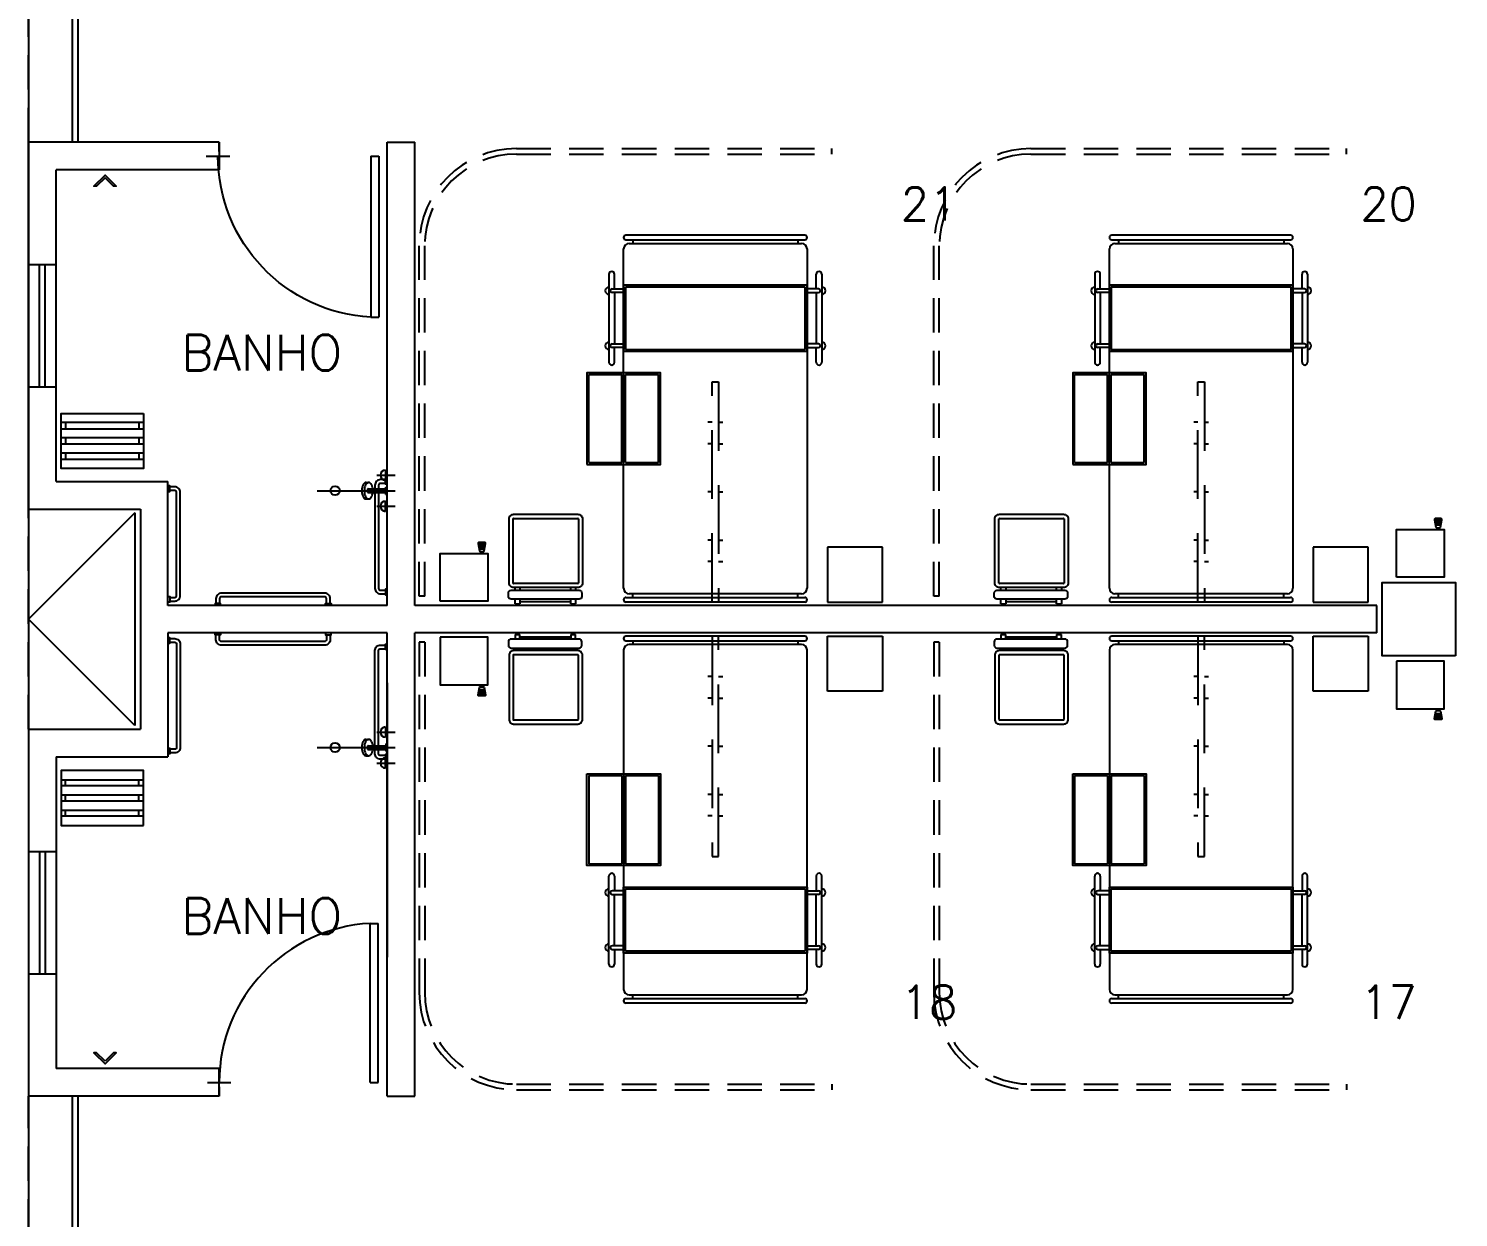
# Model space of a CAD drawing. Extents: x -358 to -207, y -206 to -105.
# Drawn here: x -296.29 to -288.5, y -173.29 to -166.81 of the extents above; entities that cross this region are included whole.
import ezdxf
from ezdxf.enums import TextEntityAlignment as Align

# ---------------------------------------------------------------- set-up
doc = ezdxf.new("R2010")
doc.units = 0
doc.header["$LTSCALE"] = 1.5
doc.header["$MEASUREMENT"] = 0
doc.linetypes.add('HIDDEN', pattern=[0.375, 0.25, -0.125])
doc.linetypes.add('HIDDEN2', pattern=[0.1875, 0.125, -0.0625])
doc.layers.get('0').update_dxf_attribs({"linetype": 'CONTINUOUS'})
for name, color, linetype in [('8CMOB01', 8, 'CONTINUOUS'), ('9CCOLUMNA', 5, 'CONTINUOUS'), ('AREAS', 253, 'CONTINUOUS'), ('CANCEL', 6, 'CONTINUOUS'), ('CCPTAS', 6, 'CONTINUOUS'), ('ESTRUCTURA', 5, 'CONTINUOUS'), ('MSAN', 6, 'CONTINUOUS'), ('PROY', 7, 'HIDDEN2'), ('RCMURO01', 3, 'CONTINUOUS'), ('TEXTOS', 2, 'CONTINUOUS'), ('ZCTEXT01', 2, 'CONTINUOUS')]:
    doc.layers.add(name, color=color, linetype=linetype)
doc.styles.add('REG-60', font='ROMANS.shx', dxfattribs={"height": 0.195})
doc.styles.add('REG-80', font='ROMANS.shx', dxfattribs={"height": 0.27})

# ---------------------------------------------------------------- blocks, each defined once
blk = doc.blocks.new('BA')
at = {"layer": 'MSAN'}
for p, q in [((-0.2271, 0.0975), (0.2229, 0.0975)), ((-0.2021, 0.0645), (-0.2021, 0.0975)), ((0.1979, 0.0645), (0.1979, 0.0975)), ((0.2229, 0.0645), (-0.2271, 0.0645)), ((-0.2271, 0.0145), (0.2229, 0.0145)), ((-0.2021, -0.0185), (-0.2021, 0.0145)), ((0.1979, -0.0185), (0.1979, 0.0145)), ((0.2229, -0.0185), (-0.2271, -0.0185)), ((-0.2271, -0.0685), (0.2229, -0.0685)), ((-0.2021, -0.1015), (-0.2021, -0.0685)), ((0.1979, -0.1015), (0.1979, -0.0685)), ((0.2229, -0.1015), (-0.2271, -0.1015))]:
    blk.add_line(p, q, dxfattribs=at)
blk.add_lwpolyline([(0.2229, -0.1515), (0.2229, -0.1015), (0.2229, -0.0685), (0.2229, -0.0185), (0.2229, 0.0145), (0.2229, 0.0645), (0.2229, 0.0975), (0.2229, 0.1485), (-0.2271, 0.1485), (-0.2271, 0.0975), (-0.2271, 0.0645), (-0.2271, 0.0145), (-0.2271, -0.0185), (-0.2271, -0.0685), (-0.2271, -0.1015), (-0.2271, -0.1515)], close=True, dxfattribs=at)
blk = doc.blocks.new('6')
at = {"layer": 'MSAN'}
blk.add_lwpolyline([(0.0141, 0), (0.06, 0.0459), (0.06, 0.06), (0, 0), (0.06, -0.06), (0.06, -0.0459)], close=True, dxfattribs=at)
blk = doc.blocks.new('PTA-D')
for p, q in [((0.95, 0), (0.95, 1)), ((0.95, 1), (1, 1)), ((1, 0), (1, 1)), ((-0.0734, 0), (0.0734, 0)), ((0.95, 0), (1, 0))]:
    blk.add_line(p, q)
blk.add_arc((1.0023, -0.001), 1.0023, 92.99284, 179.94476)
blk = doc.blocks.new('BW')
at = {"layer": 'MSAN'}
for points in [[(-0.2774, 0.0259), (-0.2774, 0.0159), (-0.3074, 0.0159), (-0.3074, 0.0259)], [(0.2952, 0.0259), (0.2952, 0.0159), (0.3252, 0.0159), (0.3252, 0.0259)]]:
    blk.add_lwpolyline(points, dxfattribs=at)
for points in [[(0.3202, 0.0159), (0.3202, -0.0111, -0.414214), (0.2902, -0.0411), (-0.0411, -0.0411), (-0.2724, -0.0411, -0.414214), (-0.3024, -0.0111), (-0.3024, 0.0159)], [(0.3002, 0.0159), (0.3002, -0.0111, -0.414214), (0.2902, -0.0211), (-0.0411, -0.0211), (-0.2724, -0.0211, -0.414214), (-0.2824, -0.0111), (-0.2824, 0.0159)]]:
    blk.add_lwpolyline(points, format="xyb", dxfattribs=at)

msp = doc.modelspace()

# ---------------------------------------------------------------- linework, layer by layer
at = {"layer": '8CMOB01', "color": 8, "linetype": 'HIDDEN2'}
for p, q in [((-293.6302, -167.4648), (-291.9102, -167.4648)), ((-293.6302, -167.4948), (-291.9102, -167.4948)), ((-290.8253, -167.4648), (-289.1053, -167.4648)), ((-290.8253, -167.4948), (-289.1053, -167.4948)), ((-294.1602, -169.9048), (-294.1602, -167.9948)), ((-294.1302, -169.9048), (-294.1302, -167.9948)), ((-291.3553, -169.9048), (-291.3553, -167.9948)), ((-291.3253, -169.9048), (-291.3253, -167.9948)), ((-294.1302, -169.9048), (-294.1602, -169.9048)), ((-291.3253, -169.9048), (-291.3553, -169.9048)), ((-294.1602, -170.1548), (-294.1602, -172.0648)), ((-294.1302, -170.1548), (-294.1602, -170.1548)), ((-294.1302, -170.1548), (-294.1302, -172.0648)), ((-291.3553, -170.1548), (-291.3553, -172.0648)), ((-291.3253, -170.1548), (-291.3553, -170.1548)), ((-291.3253, -170.1548), (-291.3253, -172.0648)), ((-293.6302, -172.5648), (-291.9102, -172.5648)), ((-290.8253, -172.5648), (-289.1053, -172.5648)), ((-293.6302, -172.5948), (-291.9102, -172.5948)), ((-290.8253, -172.5948), (-289.1053, -172.5948))]:
    msp.add_line(p, q, dxfattribs=at)
at = {"layer": '8CMOB01', "color": 8}
for p, q in [((-291.9102, -167.4948), (-291.9102, -167.4648)), ((-289.1053, -167.4948), (-289.1053, -167.4648)), ((-292.0585, -167.9367), (-293.0335, -167.9367)), ((-293.0335, -167.9617), (-292.0585, -167.9617)), ((-293.016, -167.9817), (-292.076, -167.9817)), ((-292.996, -167.9617), (-292.996, -167.9817)), ((-292.096, -167.9617), (-292.096, -167.9817)), ((-289.4102, -167.9367), (-290.3852, -167.9367)), ((-290.3852, -167.9617), (-289.4102, -167.9617)), ((-290.3677, -167.9817), (-289.4277, -167.9817)), ((-290.3477, -167.9617), (-290.3477, -167.9817)), ((-289.4477, -167.9617), (-289.4477, -167.9817)), ((-293.046, -169.8617), (-293.046, -168.0117)), ((-292.046, -168.0117), (-292.046, -169.8617)), ((-290.3977, -169.8617), (-290.3977, -168.0117)), ((-289.3977, -168.0117), (-289.3977, -169.8617)), ((-293.126, -168.1496), (-293.126, -168.6296)), ((-293.096, -168.2296), (-293.096, -168.1496)), ((-292.046, -168.2096), (-293.046, -168.2096)), ((-293.046, -168.2096), (-293.046, -168.5696)), ((-292.046, -168.5696), (-292.046, -168.2096)), ((-291.996, -168.2296), (-291.996, -168.1496)), ((-291.966, -168.1496), (-291.966, -168.6296)), ((-290.4777, -168.1496), (-290.4777, -168.6296)), ((-290.4477, -168.2296), (-290.4477, -168.1496)), ((-289.3977, -168.2096), (-290.3977, -168.2096)), ((-290.3977, -168.2096), (-290.3977, -168.5696)), ((-289.3977, -168.5696), (-289.3977, -168.2096)), ((-289.3477, -168.2296), (-289.3477, -168.1496)), ((-289.3177, -168.1496), (-289.3177, -168.6296)), ((-293.109, -168.2296), (-293.046, -168.2296)), ((-293.046, -168.2496), (-293.109, -168.2496)), ((-293.096, -168.2496), (-293.096, -168.5296)), ((-292.056, -168.2196), (-293.036, -168.2196)), ((-293.036, -168.2196), (-293.036, -168.5596)), ((-292.056, -168.5596), (-292.056, -168.2196)), ((-291.983, -168.2296), (-292.046, -168.2296)), ((-292.046, -168.2496), (-291.983, -168.2496)), ((-291.996, -168.2496), (-291.996, -168.5296)), ((-290.4606, -168.2296), (-290.3977, -168.2296)), ((-290.3977, -168.2496), (-290.4606, -168.2496)), ((-290.4477, -168.2496), (-290.4477, -168.5296)), ((-289.4077, -168.2196), (-290.3877, -168.2196)), ((-290.3877, -168.2196), (-290.3877, -168.5596)), ((-289.4077, -168.5596), (-289.4077, -168.2196)), ((-289.3347, -168.2296), (-289.3977, -168.2296)), ((-289.3977, -168.2496), (-289.3347, -168.2496)), ((-289.3477, -168.2496), (-289.3477, -168.5296)), ((-293.109, -168.5296), (-293.046, -168.5296)), ((-293.046, -168.5496), (-293.109, -168.5496)), ((-293.096, -168.6296), (-293.096, -168.5496)), ((-293.046, -168.5696), (-292.046, -168.5696)), ((-293.036, -168.5596), (-292.056, -168.5596)), ((-291.983, -168.5296), (-292.046, -168.5296)), ((-292.046, -168.5496), (-291.983, -168.5496)), ((-291.996, -168.6296), (-291.996, -168.5496)), ((-290.4606, -168.5296), (-290.3977, -168.5296)), ((-290.3977, -168.5496), (-290.4606, -168.5496)), ((-290.4477, -168.6296), (-290.4477, -168.5496)), ((-290.3977, -168.5696), (-289.3977, -168.5696)), ((-290.3877, -168.5596), (-289.4077, -168.5596)), ((-289.3347, -168.5296), (-289.3977, -168.5296)), ((-289.3977, -168.5496), (-289.3347, -168.5496)), ((-289.3477, -168.6296), (-289.3477, -168.5496)), ((-291.9347, -169.6367), (-291.9347, -169.9367)), ((-291.6347, -169.6367), (-291.9347, -169.6367)), ((-291.6347, -169.9367), (-291.6347, -169.6367)), ((-289.2864, -169.6367), (-289.2864, -169.9367)), ((-288.9864, -169.6367), (-289.2864, -169.6367)), ((-288.9864, -169.9367), (-288.9864, -169.6367)), ((-293.0335, -169.9117), (-292.0585, -169.9117)), ((-292.076, -169.8917), (-293.016, -169.8917)), ((-292.996, -169.9117), (-292.996, -169.8917)), ((-292.096, -169.9117), (-292.096, -169.8917)), ((-290.3852, -169.9117), (-289.4102, -169.9117)), ((-289.4277, -169.8917), (-290.3677, -169.8917)), ((-290.3477, -169.9117), (-290.3477, -169.8917)), ((-289.4477, -169.9117), (-289.4477, -169.8917)), ((-292.0585, -169.9367), (-293.0335, -169.9367)), ((-291.9347, -169.9367), (-291.6347, -169.9367)), ((-289.4102, -169.9367), (-290.3852, -169.9367)), ((-289.2864, -169.9367), (-288.9864, -169.9367)), ((-292.0585, -170.123), (-293.0335, -170.123)), ((-293.0335, -170.148), (-292.0585, -170.148)), ((-292.996, -170.148), (-292.996, -170.168)), ((-292.096, -170.148), (-292.096, -170.168)), ((-291.9347, -170.423), (-291.9347, -170.123)), ((-291.9347, -170.123), (-291.6347, -170.123)), ((-291.6347, -170.123), (-291.6347, -170.423)), ((-289.4102, -170.123), (-290.3852, -170.123)), ((-290.3852, -170.148), (-289.4102, -170.148)), ((-290.3477, -170.148), (-290.3477, -170.168)), ((-289.4477, -170.148), (-289.4477, -170.168)), ((-289.2864, -170.423), (-289.2864, -170.123)), ((-289.2864, -170.123), (-288.9864, -170.123)), ((-288.9864, -170.123), (-288.9864, -170.423)), ((-293.046, -170.198), (-293.046, -172.048)), ((-292.076, -170.168), (-293.016, -170.168)), ((-292.046, -172.048), (-292.046, -170.198)), ((-290.3977, -170.198), (-290.3977, -172.048)), ((-289.4277, -170.168), (-290.3677, -170.168)), ((-289.3977, -172.048), (-289.3977, -170.198)), ((-291.6347, -170.423), (-291.9347, -170.423)), ((-288.9864, -170.423), (-289.2864, -170.423)), ((-293.126, -171.9101), (-293.126, -171.4301)), ((-293.096, -171.4301), (-293.096, -171.5101)), ((-291.996, -171.4301), (-291.996, -171.5101)), ((-291.966, -171.9101), (-291.966, -171.4301)), ((-290.4777, -171.9101), (-290.4777, -171.4301)), ((-290.4477, -171.4301), (-290.4477, -171.5101)), ((-289.3477, -171.4301), (-289.3477, -171.5101)), ((-289.3177, -171.9101), (-289.3177, -171.4301)), ((-293.046, -171.5101), (-293.109, -171.5101)), ((-293.109, -171.5301), (-293.046, -171.5301)), ((-293.096, -171.8101), (-293.096, -171.5301)), ((-293.046, -171.8501), (-293.046, -171.4901)), ((-293.046, -171.4901), (-292.046, -171.4901)), ((-293.036, -171.8401), (-293.036, -171.5001)), ((-293.036, -171.5001), (-292.056, -171.5001)), ((-292.056, -171.5001), (-292.056, -171.8401)), ((-292.046, -171.4901), (-292.046, -171.8501)), ((-292.046, -171.5101), (-291.983, -171.5101)), ((-291.983, -171.5301), (-292.046, -171.5301)), ((-291.996, -171.8101), (-291.996, -171.5301)), ((-290.3977, -171.5101), (-290.4606, -171.5101)), ((-290.4606, -171.5301), (-290.3977, -171.5301)), ((-290.4477, -171.8101), (-290.4477, -171.5301)), ((-290.3977, -171.4901), (-289.3977, -171.4901)), ((-290.3977, -171.8501), (-290.3977, -171.4901)), ((-290.3877, -171.5001), (-289.4077, -171.5001)), ((-290.3877, -171.8401), (-290.3877, -171.5001)), ((-289.4077, -171.5001), (-289.4077, -171.8401)), ((-289.3977, -171.4901), (-289.3977, -171.8501)), ((-289.3977, -171.5101), (-289.3347, -171.5101)), ((-289.3347, -171.5301), (-289.3977, -171.5301)), ((-289.3477, -171.8101), (-289.3477, -171.5301)), ((-293.046, -171.8101), (-293.109, -171.8101)), ((-293.109, -171.8301), (-293.046, -171.8301)), ((-293.096, -171.8301), (-293.096, -171.9101)), ((-292.046, -171.8501), (-293.046, -171.8501)), ((-292.056, -171.8401), (-293.036, -171.8401)), ((-292.046, -171.8101), (-291.983, -171.8101)), ((-291.983, -171.8301), (-292.046, -171.8301)), ((-291.996, -171.8301), (-291.996, -171.9101)), ((-290.3977, -171.8101), (-290.4606, -171.8101)), ((-290.4606, -171.8301), (-290.3977, -171.8301)), ((-290.4477, -171.8301), (-290.4477, -171.9101)), ((-289.3977, -171.8501), (-290.3977, -171.8501)), ((-289.4077, -171.8401), (-290.3877, -171.8401)), ((-289.3977, -171.8101), (-289.3347, -171.8101)), ((-289.3347, -171.8301), (-289.3977, -171.8301)), ((-289.3477, -171.8301), (-289.3477, -171.9101)), ((-293.0335, -172.098), (-292.0585, -172.098)), ((-293.016, -172.078), (-292.076, -172.078)), ((-292.996, -172.098), (-292.996, -172.078)), ((-292.096, -172.098), (-292.096, -172.078)), ((-290.3852, -172.098), (-289.4102, -172.098)), ((-290.3677, -172.078), (-289.4277, -172.078)), ((-290.3477, -172.098), (-290.3477, -172.078)), ((-289.4477, -172.098), (-289.4477, -172.078)), ((-292.0585, -172.123), (-293.0335, -172.123)), ((-289.4102, -172.123), (-290.3852, -172.123)), ((-291.9102, -172.5648), (-291.9102, -172.5948)), ((-289.1053, -172.5648), (-289.1053, -172.5948))]:
    msp.add_line(p, q, dxfattribs=at)
at = {"layer": '8CMOB01', "color": 8, "linetype": 'Continuous'}
for p, q in [((-293.236, -169.1767), (-293.236, -168.6967)), ((-293.236, -168.6967), (-293.056, -168.6967)), ((-293.056, -169.1767), (-293.056, -168.6967)), ((-293.046, -169.1867), (-293.046, -168.6867)), ((-293.036, -169.1767), (-293.036, -168.6967)), ((-293.036, -168.6967), (-292.856, -168.6967)), ((-292.856, -169.1767), (-292.856, -168.6967)), ((-290.5877, -169.1767), (-290.5877, -168.6967)), ((-290.5877, -168.6967), (-290.4077, -168.6967)), ((-290.4077, -169.1767), (-290.4077, -168.6967)), ((-290.3977, -169.1867), (-290.3977, -168.6867)), ((-290.3877, -169.1767), (-290.3877, -168.6967)), ((-290.3877, -168.6967), (-290.2077, -168.6967)), ((-290.2077, -169.1767), (-290.2077, -168.6967)), ((-293.236, -169.1767), (-293.056, -169.1767)), ((-293.036, -169.1767), (-292.856, -169.1767)), ((-290.5877, -169.1767), (-290.4077, -169.1767)), ((-290.3877, -169.1767), (-290.2077, -169.1767)), ((-293.236, -170.883), (-293.236, -171.363)), ((-293.236, -170.883), (-293.056, -170.883)), ((-293.056, -170.883), (-293.056, -171.363)), ((-293.046, -170.873), (-293.046, -171.373)), ((-293.036, -170.883), (-293.036, -171.363)), ((-293.036, -170.883), (-292.856, -170.883)), ((-292.856, -170.883), (-292.856, -171.363)), ((-290.5877, -170.883), (-290.5877, -171.363)), ((-290.5877, -170.883), (-290.4077, -170.883)), ((-290.4077, -170.883), (-290.4077, -171.363)), ((-290.3977, -170.873), (-290.3977, -171.373)), ((-290.3877, -170.883), (-290.3877, -171.363)), ((-290.3877, -170.883), (-290.2077, -170.883)), ((-290.2077, -170.883), (-290.2077, -171.363)), ((-293.236, -171.363), (-293.056, -171.363)), ((-293.036, -171.363), (-292.856, -171.363)), ((-290.5877, -171.363), (-290.4077, -171.363)), ((-290.3877, -171.363), (-290.2077, -171.363))]:
    msp.add_line(p, q, dxfattribs=at)
at = {"layer": '8CMOB01', "linetype": 'HIDDEN'}
for p, q in [((-292.5635, -169.9367), (-292.5635, -168.7367)), ((-292.5285, -168.7367), (-292.5285, -169.9367)), ((-289.9152, -169.9367), (-289.9152, -168.7367)), ((-289.8802, -168.7367), (-289.8802, -169.9367)), ((-292.5635, -170.123), (-292.5635, -171.323)), ((-292.5285, -171.323), (-292.5285, -170.123)), ((-289.9152, -170.123), (-289.9152, -171.323)), ((-289.8802, -171.323), (-289.8802, -170.123))]:
    msp.add_line(p, q, dxfattribs=at)
at = {"layer": '8CMOB01'}
for p, q in [((-292.5635, -168.7367), (-292.5285, -168.7367)), ((-289.9152, -168.7367), (-289.8802, -168.7367)), ((-292.5635, -168.9569), (-292.5867, -168.9569)), ((-292.5285, -168.9569), (-292.5054, -168.9569)), ((-289.9152, -168.9569), (-289.9383, -168.9569)), ((-289.8802, -168.9569), (-289.857, -168.9569)), ((-292.5635, -169.0739), (-292.5867, -169.0739)), ((-292.5285, -169.0739), (-292.5054, -169.0739)), ((-289.9152, -169.0739), (-289.9383, -169.0739)), ((-289.8802, -169.0739), (-289.857, -169.0739)), ((-292.5635, -169.3367), (-292.5867, -169.3367)), ((-292.5285, -169.3367), (-292.5054, -169.3367)), ((-289.9152, -169.3367), (-289.9383, -169.3367)), ((-289.8802, -169.3367), (-289.857, -169.3367)), ((-288.6261, -169.4859), (-288.585, -169.4859)), ((-288.6256, -169.4909), (-288.5855, -169.4909)), ((-288.6246, -169.4959), (-288.5865, -169.4959)), ((-288.6237, -169.5009), (-288.5874, -169.5009)), ((-288.6227, -169.5059), (-288.5884, -169.5059)), ((-288.6217, -169.5109), (-288.5893, -169.5109)), ((-288.6208, -169.5159), (-288.5903, -169.5159)), ((-288.608, -169.5314), (-288.608, -169.5414)), ((-288.603, -169.5314), (-288.603, -169.5414)), ((-293.8396, -169.6158), (-293.7985, -169.6158)), ((-292.5635, -169.5994), (-292.5867, -169.5994)), ((-292.5285, -169.5994), (-292.5054, -169.5994)), ((-289.9152, -169.5994), (-289.9383, -169.5994)), ((-289.8802, -169.5994), (-289.857, -169.5994)), ((-288.8333, -169.5414), (-288.605, -169.5414)), ((-294.0469, -169.6713), (-293.8185, -169.6713)), ((-293.8391, -169.6208), (-293.799, -169.6208)), ((-293.8381, -169.6258), (-293.8, -169.6258)), ((-293.8372, -169.6308), (-293.8009, -169.6308)), ((-293.8362, -169.6358), (-293.8019, -169.6358)), ((-293.8353, -169.6408), (-293.8028, -169.6408)), ((-293.8343, -169.6458), (-293.8038, -169.6458)), ((-293.8216, -169.6613), (-293.8216, -169.6713)), ((-293.8166, -169.6613), (-293.8166, -169.6713)), ((-292.5635, -169.7164), (-292.5867, -169.7164)), ((-292.5285, -169.7164), (-292.5054, -169.7164)), ((-289.9152, -169.7164), (-289.9383, -169.7164)), ((-289.8802, -169.7164), (-289.857, -169.7164)), ((-292.5285, -169.9367), (-292.5635, -169.9367)), ((-289.8802, -169.9367), (-289.9152, -169.9367)), ((-292.5285, -170.123), (-292.5635, -170.123)), ((-289.8802, -170.123), (-289.9152, -170.123)), ((-294.0469, -170.3884), (-293.8185, -170.3884)), ((-293.8216, -170.3984), (-293.8216, -170.3884)), ((-293.8166, -170.3984), (-293.8166, -170.3884)), ((-292.5635, -170.3432), (-292.5867, -170.3432)), ((-292.5285, -170.3432), (-292.5054, -170.3432)), ((-289.9152, -170.3432), (-289.9383, -170.3432)), ((-289.8802, -170.3432), (-289.857, -170.3432)), ((-293.8396, -170.4439), (-293.7985, -170.4439)), ((-293.8391, -170.4389), (-293.799, -170.4389)), ((-293.8381, -170.4339), (-293.8, -170.4339)), ((-293.8372, -170.4289), (-293.8009, -170.4289)), ((-293.8362, -170.4239), (-293.8019, -170.4239)), ((-293.8353, -170.4189), (-293.8028, -170.4189)), ((-293.8343, -170.4139), (-293.8038, -170.4139)), ((-292.5635, -170.4602), (-292.5867, -170.4602)), ((-292.5285, -170.4602), (-292.5054, -170.4602)), ((-289.9152, -170.4602), (-289.9383, -170.4602)), ((-289.8802, -170.4602), (-289.857, -170.4602)), ((-288.8333, -170.5183), (-288.605, -170.5183)), ((-288.6227, -170.5538), (-288.5884, -170.5538)), ((-288.6217, -170.5488), (-288.5893, -170.5488)), ((-288.6208, -170.5438), (-288.5903, -170.5438)), ((-288.608, -170.5283), (-288.608, -170.5183)), ((-288.603, -170.5283), (-288.603, -170.5183)), ((-288.6261, -170.5738), (-288.585, -170.5738)), ((-288.6256, -170.5688), (-288.5855, -170.5688)), ((-288.6246, -170.5638), (-288.5865, -170.5638)), ((-288.6237, -170.5588), (-288.5874, -170.5588)), ((-292.5635, -170.723), (-292.5867, -170.723)), ((-292.5285, -170.723), (-292.5054, -170.723)), ((-289.9152, -170.723), (-289.9383, -170.723)), ((-289.8802, -170.723), (-289.857, -170.723)), ((-292.5635, -170.9858), (-292.5867, -170.9858)), ((-292.5285, -170.9858), (-292.5054, -170.9858)), ((-289.9152, -170.9858), (-289.9383, -170.9858)), ((-289.8802, -170.9858), (-289.857, -170.9858)), ((-292.5635, -171.1028), (-292.5867, -171.1028)), ((-292.5285, -171.1028), (-292.5054, -171.1028)), ((-289.9152, -171.1028), (-289.9383, -171.1028)), ((-289.8802, -171.1028), (-289.857, -171.1028)), ((-292.5635, -171.323), (-292.5285, -171.323)), ((-289.9152, -171.323), (-289.8802, -171.323))]:
    msp.add_line(p, q, dxfattribs=at)
at = {"layer": '8CMOB01', "linetype": 'ByBlock'}
for p, q in [((-293.2929, -169.4832), (-293.2929, -169.8332)), ((-290.6446, -169.4832), (-290.6446, -169.8332)), ((-293.2958, -169.8361), (-293.6458, -169.8361)), ((-290.6475, -169.8361), (-290.9975, -169.8361)), ((-293.6373, -169.8724), (-293.6373, -169.8582)), ((-293.6373, -169.946), (-293.6373, -169.9211)), ((-293.6112, -169.8582), (-293.6112, -169.8724)), ((-293.6112, -169.9211), (-293.6112, -169.946)), ((-293.334, -169.8724), (-293.334, -169.8582)), ((-293.334, -169.946), (-293.334, -169.9211)), ((-293.3079, -169.8582), (-293.3079, -169.8724)), ((-293.3079, -169.9211), (-293.3079, -169.946)), ((-290.989, -169.8724), (-290.989, -169.8582)), ((-290.989, -169.946), (-290.989, -169.9211)), ((-290.9629, -169.8582), (-290.9629, -169.8724)), ((-290.9629, -169.9211), (-290.9629, -169.946)), ((-290.6857, -169.8724), (-290.6857, -169.8582)), ((-290.6857, -169.946), (-290.6857, -169.9211)), ((-290.6595, -169.8582), (-290.6595, -169.8724)), ((-290.6595, -169.9211), (-290.6595, -169.946)), ((-293.6373, -169.946), (-293.6112, -169.946)), ((-293.6112, -169.9335), (-293.334, -169.9335)), ((-293.334, -169.946), (-293.3079, -169.946)), ((-290.989, -169.946), (-290.9629, -169.946)), ((-290.9629, -169.9335), (-290.6857, -169.9335)), ((-290.6857, -169.946), (-290.6595, -169.946)), ((-293.6373, -170.1137), (-293.6112, -170.1137)), ((-293.6373, -170.1137), (-293.6373, -170.1386)), ((-293.6112, -170.1386), (-293.6112, -170.1137)), ((-293.6112, -170.1261), (-293.334, -170.1261)), ((-293.334, -170.1137), (-293.3079, -170.1137)), ((-293.334, -170.1137), (-293.334, -170.1386)), ((-293.3079, -170.1386), (-293.3079, -170.1137)), ((-290.989, -170.1137), (-290.9629, -170.1137)), ((-290.989, -170.1137), (-290.989, -170.1386)), ((-290.9629, -170.1386), (-290.9629, -170.1137)), ((-290.9629, -170.1261), (-290.6857, -170.1261)), ((-290.6857, -170.1137), (-290.6595, -170.1137)), ((-290.6857, -170.1137), (-290.6857, -170.1386)), ((-290.6595, -170.1386), (-290.6595, -170.1137)), ((-293.2958, -170.2236), (-293.6458, -170.2236)), ((-293.6373, -170.1873), (-293.6373, -170.2015)), ((-293.6112, -170.2015), (-293.6112, -170.1873)), ((-293.334, -170.1873), (-293.334, -170.2015)), ((-293.3079, -170.2015), (-293.3079, -170.1873)), ((-293.2929, -170.5765), (-293.2929, -170.2265)), ((-290.6475, -170.2236), (-290.9975, -170.2236)), ((-290.989, -170.1873), (-290.989, -170.2015)), ((-290.9629, -170.2015), (-290.9629, -170.1873)), ((-290.6857, -170.1873), (-290.6857, -170.2015)), ((-290.6595, -170.2015), (-290.6595, -170.1873)), ((-290.6446, -170.5765), (-290.6446, -170.2265))]:
    msp.add_line(p, q, dxfattribs=at)
at = {"layer": '8CMOB01', "color": 8, "linetype": 'Continuous'}
for points in [[(-293.246, -169.1867), (-292.846, -169.1867), (-292.846, -168.6867), (-293.246, -168.6867)], [(-290.5977, -169.1867), (-290.1977, -169.1867), (-290.1977, -168.6867), (-290.5977, -168.6867)], [(-293.246, -170.873), (-292.846, -170.873), (-292.846, -171.373), (-293.246, -171.373)], [(-290.5977, -170.873), (-290.1977, -170.873), (-290.1977, -171.373), (-290.5977, -171.373)]]:
    msp.add_lwpolyline(points, close=True, dxfattribs=at)
at = {"layer": '8CMOB01', "linetype": 'ByBlock'}
for points in [[(-293.2958, -169.8582), (-293.6458, -169.8582, -0.414214), (-293.6708, -169.8332), (-293.6708, -169.4832, -0.414214), (-293.6458, -169.4582), (-293.2958, -169.4582, -0.414214), (-293.2708, -169.4832), (-293.2708, -169.8332, -0.414214)], [(-290.6475, -169.8582), (-290.9975, -169.8582, -0.414214), (-291.0225, -169.8332), (-291.0225, -169.4832, -0.414214), (-290.9975, -169.4582), (-290.6475, -169.4582, -0.414214), (-290.6225, -169.4832), (-290.6225, -169.8332, -0.414214)], [(-293.2889, -169.9211), (-293.6592, -169.9211, -0.414214), (-293.6742, -169.9061), (-293.6742, -169.8874, -0.414214), (-293.6592, -169.8724), (-293.2889, -169.8724, -0.414214), (-293.2739, -169.8874), (-293.2739, -169.9061, -0.414214)], [(-290.6406, -169.9211), (-291.0108, -169.9211, -0.414214), (-291.0258, -169.9061), (-291.0258, -169.8874, -0.414214), (-291.0108, -169.8724), (-290.6406, -169.8724, -0.414214), (-290.6256, -169.8874), (-290.6256, -169.9061, -0.414214)], [(-293.2889, -170.1386), (-293.6592, -170.1386, 0.414214), (-293.6742, -170.1536), (-293.6742, -170.1723, 0.414214), (-293.6592, -170.1873), (-293.2889, -170.1873, 0.414214), (-293.2739, -170.1723), (-293.2739, -170.1536, 0.414214)], [(-290.6406, -170.1386), (-291.0108, -170.1386, 0.414214), (-291.0258, -170.1536), (-291.0258, -170.1723, 0.414214), (-291.0108, -170.1873), (-290.6406, -170.1873, 0.414214), (-290.6256, -170.1723), (-290.6256, -170.1536, 0.414214)], [(-293.2958, -170.2015), (-293.6458, -170.2015, 0.414214), (-293.6708, -170.2265), (-293.6708, -170.5765, 0.414214), (-293.6458, -170.6015), (-293.2958, -170.6015, 0.414214), (-293.2708, -170.5765), (-293.2708, -170.2265, 0.414214)], [(-290.6475, -170.2015), (-290.9975, -170.2015, 0.414214), (-291.0225, -170.2265), (-291.0225, -170.5765, 0.414214), (-290.9975, -170.6015), (-290.6475, -170.6015, 0.414214), (-290.6225, -170.5765), (-290.6225, -170.2265, 0.414214)]]:
    msp.add_lwpolyline(points, format="xyb", close=True, dxfattribs=at)
for points in [[(-293.6487, -169.8332), (-293.6487, -169.4832)], [(-293.6458, -169.4803), (-293.2958, -169.4803)], [(-291.0004, -169.8332), (-291.0004, -169.4832)], [(-290.9975, -169.4803), (-290.6475, -169.4803)], [(-293.6487, -170.2265), (-293.6487, -170.5765)], [(-291.0004, -170.2265), (-291.0004, -170.5765)], [(-293.6458, -170.5794), (-293.2958, -170.5794)], [(-290.9975, -170.5794), (-290.6475, -170.5794)]]:
    msp.add_lwpolyline(points, dxfattribs=at)
at = {"layer": '8CMOB01'}
for points in [[(-288.5925, -169.5276), (-288.585, -169.4883, 0.487928), (-288.5899, -169.482), (-288.6212, -169.482, 0.487928), (-288.6261, -169.4883), (-288.6186, -169.5276, 0.344151), (-288.6137, -169.5314), (-288.5974, -169.5314, 0.344151)], [(-293.806, -169.6575), (-293.7985, -169.6182, 0.487928), (-293.8034, -169.6119), (-293.8347, -169.6119, 0.487928), (-293.8396, -169.6182), (-293.8321, -169.6575, 0.344151), (-293.8272, -169.6613), (-293.8109, -169.6613, 0.344151)], [(-293.806, -170.4022), (-293.7985, -170.4415, -0.487928), (-293.8034, -170.4477), (-293.8347, -170.4477, -0.487928), (-293.8396, -170.4415), (-293.8321, -170.4022, -0.344151), (-293.8272, -170.3984), (-293.8109, -170.3984, -0.344151)], [(-288.5925, -170.5321), (-288.585, -170.5714, -0.487928), (-288.5899, -170.5776), (-288.6212, -170.5776, -0.487928), (-288.6261, -170.5714), (-288.6186, -170.5321, -0.344151), (-288.6137, -170.5283), (-288.5974, -170.5283, -0.344151)]]:
    msp.add_lwpolyline(points, format="xyb", close=True, dxfattribs=at)
for points in [[(-288.8333, -169.8014), (-288.8333, -169.5414), (-288.5733, -169.5414), (-288.5733, -169.8014)], [(-294.0469, -169.9313), (-294.0469, -169.6713), (-293.7869, -169.6713), (-293.7869, -169.9313)], [(-294.0469, -170.1284), (-294.0469, -170.3884), (-293.7869, -170.3884), (-293.7869, -170.1284)], [(-288.8333, -170.2583), (-288.8333, -170.5183), (-288.5733, -170.5183), (-288.5733, -170.2583)]]:
    msp.add_lwpolyline(points, close=True, dxfattribs=at)
at = {"layer": '8CMOB01', "color": 8, "linetype": 'HIDDEN2'}
for centre, radius, start, end in [((-293.6302, -167.9948), 0.53, 90, 180), ((-293.6302, -167.9948), 0.5, 90, 180), ((-290.8253, -167.9948), 0.53, 90, 180), ((-290.8253, -167.9948), 0.5, 90, 180), ((-293.6302, -172.0648), 0.53, 180, 270), ((-293.6302, -172.0648), 0.5, 180, 270), ((-290.8253, -172.0648), 0.53, 180, 270), ((-290.8253, -172.0648), 0.5, 180, 270)]:
    msp.add_arc(centre, radius, start, end, dxfattribs=at)
at = {"layer": '8CMOB01', "color": 8}
for centre, radius, start, end in [((-293.0335, -167.9492), 0.0125, 90, 270), ((-293.016, -168.0117), 0.03, 90, 180), ((-292.076, -168.0117), 0.03, 0, 90), ((-292.0585, -167.9492), 0.0125, 270, 90), ((-290.3852, -167.9492), 0.0125, 90, 270), ((-290.3677, -168.0117), 0.03, 90, 180), ((-289.4277, -168.0117), 0.03, 0, 90), ((-289.4102, -167.9492), 0.0125, 270, 90), ((-293.111, -168.1496), 0.015, 0, 180), ((-291.981, -168.1496), 0.015, 0, 180), ((-290.4627, -168.1496), 0.015, 0, 180), ((-289.3327, -168.1496), 0.015, 0, 180), ((-293.126, -168.2396), 0.02, 90, 270), ((-293.109, -168.2396), 0.01, 90, 270), ((-291.983, -168.2396), 0.01, 270, 90), ((-291.966, -168.2396), 0.02, 270, 90), ((-290.4777, -168.2396), 0.02, 90, 270), ((-290.4606, -168.2396), 0.01, 90, 270), ((-289.3347, -168.2396), 0.01, 270, 90), ((-289.3177, -168.2396), 0.02, 270, 90), ((-293.126, -168.5396), 0.02, 90, 270), ((-291.966, -168.5396), 0.02, 270, 90), ((-290.4777, -168.5396), 0.02, 90, 270), ((-289.3177, -168.5396), 0.02, 270, 90), ((-293.109, -168.5396), 0.01, 90, 270), ((-291.983, -168.5396), 0.01, 270, 90), ((-290.4606, -168.5396), 0.01, 90, 270), ((-289.3347, -168.5396), 0.01, 270, 90), ((-293.111, -168.6296), 0.015, 180, 0), ((-291.981, -168.6296), 0.015, 180, 0), ((-290.4627, -168.6296), 0.015, 180, 0), ((-289.3327, -168.6296), 0.015, 180, 0), ((-293.016, -169.8617), 0.03, 180, 270), ((-293.0335, -169.9242), 0.0125, 90, 270), ((-292.076, -169.8617), 0.03, 270, 0), ((-292.0585, -169.9242), 0.0125, 270, 90), ((-290.3677, -169.8617), 0.03, 180, 270), ((-290.3852, -169.9242), 0.0125, 90, 270), ((-289.4277, -169.8617), 0.03, 270, 0), ((-289.4102, -169.9242), 0.0125, 270, 90), ((-293.0335, -170.1355), 0.0125, 90, 270), ((-292.0585, -170.1355), 0.0125, 270, 90), ((-290.3852, -170.1355), 0.0125, 90, 270), ((-289.4102, -170.1355), 0.0125, 270, 90), ((-293.016, -170.198), 0.03, 90, 180), ((-292.076, -170.198), 0.03, 0, 90), ((-290.3677, -170.198), 0.03, 90, 180), ((-289.4277, -170.198), 0.03, 0, 90), ((-293.111, -171.4301), 0.015, 0, 180), ((-291.981, -171.4301), 0.015, 0, 180), ((-290.4627, -171.4301), 0.015, 0, 180), ((-289.3327, -171.4301), 0.015, 0, 180), ((-293.126, -171.5201), 0.02, 90, 270), ((-293.109, -171.5201), 0.01, 90, 270), ((-291.983, -171.5201), 0.01, 270, 90), ((-291.966, -171.5201), 0.02, 270, 90), ((-290.4777, -171.5201), 0.02, 90, 270), ((-290.4606, -171.5201), 0.01, 90, 270), ((-289.3347, -171.5201), 0.01, 270, 90), ((-289.3177, -171.5201), 0.02, 270, 90), ((-293.126, -171.8201), 0.02, 90, 270), ((-291.966, -171.8201), 0.02, 270, 90), ((-290.4777, -171.8201), 0.02, 90, 270), ((-289.3177, -171.8201), 0.02, 270, 90), ((-293.109, -171.8201), 0.01, 90, 270), ((-291.983, -171.8201), 0.01, 270, 90), ((-290.4606, -171.8201), 0.01, 90, 270), ((-289.3347, -171.8201), 0.01, 270, 90), ((-293.111, -171.9101), 0.015, 180, 0), ((-291.981, -171.9101), 0.015, 180, 0), ((-290.4627, -171.9101), 0.015, 180, 0), ((-289.3327, -171.9101), 0.015, 180, 0), ((-293.016, -172.048), 0.03, 180, 270), ((-293.0335, -172.1105), 0.0125, 90, 270), ((-292.076, -172.048), 0.03, 270, 0), ((-292.0585, -172.1105), 0.0125, 270, 90), ((-290.3677, -172.048), 0.03, 180, 270), ((-290.3852, -172.1105), 0.0125, 90, 270), ((-289.4277, -172.048), 0.03, 270, 0), ((-289.4102, -172.1105), 0.0125, 270, 90)]:
    msp.add_arc(centre, radius, start, end, dxfattribs=at)
at = {"layer": '8CMOB01', "linetype": 'ByBlock'}
for centre, start, end in [((-293.6458, -169.4832), 90, 180), ((-293.2958, -169.4832), 0, 90), ((-290.9975, -169.4832), 90, 180), ((-290.6475, -169.4832), 0, 90), ((-293.6458, -169.8332), 180, 270), ((-293.2958, -169.8332), 270, 0), ((-290.9975, -169.8332), 180, 270), ((-290.6475, -169.8332), 270, 0), ((-293.6458, -170.2265), 90, 180), ((-293.2958, -170.2265), 0, 90), ((-290.9975, -170.2265), 90, 180), ((-290.6475, -170.2265), 0, 90), ((-293.6458, -170.5765), 180, 270), ((-293.2958, -170.5765), 270, 0), ((-290.9975, -170.5765), 180, 270), ((-290.6475, -170.5765), 270, 0)]:
    msp.add_arc(centre, 0.0029, start, end, dxfattribs=at)
at = {"layer": '9CCOLUMNA'}
msp.add_lwpolyline([(-288.5102, -170.2298), (-288.9102, -170.2298), (-288.9102, -169.8298), (-288.5102, -169.8298)], close=True, dxfattribs=at)
at = {"layer": 'AREAS'}
msp.add_lwpolyline([(-273.9302, -192.0098), (-273.9302, -141.0298), (-296.2902, -141.0298), (-296.2902, -192.0098)], close=True, dxfattribs=at)
at = {"layer": 'CANCEL', "ltscale": 0.06}
for p, q in [((-296.0502, -167.4298), (-296.0502, -164.9548)), ((-296.0202, -167.4298), (-296.0202, -164.9548)), ((-296.2902, -168.7632), (-296.2902, -168.0965)), ((-296.2302, -168.7632), (-296.2302, -168.0965)), ((-296.2002, -168.7632), (-296.2002, -168.0965)), ((-296.1402, -168.7632), (-296.1402, -168.0965)), ((-296.2902, -171.2965), (-296.2902, -171.9632)), ((-296.2302, -171.2965), (-296.2302, -171.9632)), ((-296.2002, -171.2965), (-296.2002, -171.9632)), ((-296.1402, -171.2965), (-296.1402, -171.9632)), ((-296.0502, -175.1048), (-296.0502, -172.6298)), ((-296.0202, -175.1048), (-296.0202, -172.6298))]:
    msp.add_line(p, q, dxfattribs=at)
at = {"layer": 'CCPTAS'}
for p, q in [((-295.2507, -167.4798), (-295.2507, -167.4298)), ((-295.2507, -172.5798), (-295.2507, -172.6298))]:
    msp.add_line(p, q, dxfattribs=at)
at = {"layer": 'ESTRUCTURA', "ltscale": 0.06}
for p, q in [((-295.7102, -169.4498), (-296.2902, -170.0298)), ((-295.7102, -169.4498), (-295.7102, -170.6098)), ((-295.7102, -170.6098), (-296.2902, -170.0298))]:
    msp.add_line(p, q, dxfattribs=at)
at = {"layer": 'MSAN', "color": 6}
for p, q in [((-294.3442, -169.2172), (-294.3442, -169.2737)), ((-294.4503, -169.285), (-294.4365, -169.285)), ((-294.3913, -169.2455), (-294.2917, -169.2455)), ((-294.7175, -169.3298), (-294.2915, -169.3298)), ((-294.4503, -169.3747), (-294.4365, -169.3747)), ((-294.4396, -169.3198), (-294.3432, -169.3198)), ((-294.4396, -169.3398), (-294.3432, -169.3398)), ((-294.3432, -169.3498), (-294.3432, -169.3098)), ((-294.3432, -169.3098), (-294.3352, -169.3098)), ((-294.3432, -169.3498), (-294.3352, -169.3498)), ((-294.3913, -169.4142), (-294.2917, -169.4142)), ((-294.3442, -169.4424), (-294.3442, -169.386)), ((-294.3442, -170.6172), (-294.3442, -170.6737)), ((-294.4503, -170.685), (-294.4365, -170.685)), ((-294.3913, -170.6455), (-294.2917, -170.6455)), ((-294.3432, -170.7098), (-294.3352, -170.7098)), ((-294.3432, -170.7098), (-294.3432, -170.7498)), ((-294.7175, -170.7298), (-294.2915, -170.7298)), ((-294.4503, -170.7747), (-294.4365, -170.7747)), ((-294.4396, -170.7198), (-294.3432, -170.7198)), ((-294.4396, -170.7398), (-294.3432, -170.7398)), ((-294.3442, -170.8424), (-294.3442, -170.786)), ((-294.3432, -170.7498), (-294.3352, -170.7498)), ((-294.3913, -170.8142), (-294.2917, -170.8142))]:
    msp.add_line(p, q, dxfattribs=at)
for centre in [(-294.6191, -169.3298), (-294.6191, -170.7298)]:
    msp.add_circle(centre, 0.025, dxfattribs=at)
for centre, radius, start, end in [((-294.3435, -169.2455), 0.0282, 91.38672, 268.61328), ((-294.4194, -169.3232), 0.0538, 152.20938, 167.68533), ((-294.4385, -169.3132), 0.0323, 128.16514, 152.20938), ((-294.4503, -169.2981), 0.0131, 90, 128.16514), ((-294.4056, -169.3232), 0.0538, 152.20938, 167.68533), ((-294.4247, -169.3132), 0.0323, 128.16514, 152.20938), ((-294.4365, -169.2981), 0.0131, 90, 128.16514), ((-294.4365, -169.2981), 0.0131, 51.83486, 90), ((-294.4484, -169.3132), 0.0323, 27.79062, 51.83486), ((-294.4674, -169.3232), 0.0538, 12.31467, 27.79062), ((-294.3891, -169.3298), 0.0848, 167.68533, 180), ((-294.3891, -169.3298), 0.0848, 180, 192.31467), ((-294.4194, -169.3364), 0.0538, 192.31467, 207.79062), ((-294.4385, -169.3465), 0.0323, 207.79062, 231.83486), ((-294.3754, -169.3298), 0.0848, 167.68533, 180), ((-294.3754, -169.3298), 0.0848, 180, 192.31467), ((-294.4503, -169.3616), 0.0131, 231.83486, 270), ((-294.4056, -169.3364), 0.0538, 192.31467, 207.79062), ((-294.4247, -169.3465), 0.0323, 207.79062, 231.83486), ((-294.4365, -169.3616), 0.0131, 231.83486, 270), ((-294.4183, -169.3298), 0.0253, 170.72338, 180), ((-294.4183, -169.3298), 0.0253, 180, 189.27662), ((-294.4289, -169.3281), 0.0145, 158.47914, 170.72338), ((-294.4289, -169.3316), 0.0145, 189.27662, 201.52086), ((-294.4355, -169.3255), 0.0074, 136.40865, 158.47914), ((-294.4355, -169.3342), 0.0074, 201.52086, 223.59135), ((-294.4396, -169.3216), 0.00175, 90, 136.40865), ((-294.4396, -169.3381), 0.00175, 223.59135, 270), ((-294.4365, -169.3616), 0.0131, 270, 308.16514), ((-294.4484, -169.3465), 0.0323, 308.16514, 332.20938), ((-294.4674, -169.3364), 0.0538, 332.20938, 347.68533), ((-294.4977, -169.3298), 0.0848, 6.77455, 12.31467), ((-294.4977, -169.3298), 0.0848, 347.68533, 353.22545), ((-294.3435, -169.4142), 0.0282, 91.38672, 268.61328), ((-294.3435, -170.6455), 0.0282, 91.38672, 268.61328), ((-294.4194, -170.7232), 0.0538, 152.20938, 167.68533), ((-294.4385, -170.7132), 0.0323, 128.16514, 152.20938), ((-294.4503, -170.6981), 0.0131, 90, 128.16514), ((-294.4056, -170.7232), 0.0538, 152.20938, 167.68533), ((-294.4247, -170.7132), 0.0323, 128.16514, 152.20938), ((-294.4365, -170.6981), 0.0131, 90, 128.16514), ((-294.4365, -170.6981), 0.0131, 51.83486, 90), ((-294.4484, -170.7132), 0.0323, 27.79062, 51.83486), ((-294.4674, -170.7232), 0.0538, 12.31467, 27.79062), ((-294.3891, -170.7298), 0.0848, 167.68533, 180), ((-294.3891, -170.7298), 0.0848, 180, 192.31467), ((-294.4194, -170.7364), 0.0538, 192.31467, 207.79062), ((-294.4385, -170.7465), 0.0323, 207.79062, 231.83486), ((-294.3754, -170.7298), 0.0848, 167.68533, 180), ((-294.3754, -170.7298), 0.0848, 180, 192.31467), ((-294.4503, -170.7616), 0.0131, 231.83486, 270), ((-294.4056, -170.7364), 0.0538, 192.31467, 207.79062), ((-294.4247, -170.7465), 0.0323, 207.79062, 231.83486), ((-294.4365, -170.7616), 0.0131, 231.83486, 270), ((-294.4183, -170.7298), 0.0253, 170.72338, 180), ((-294.4183, -170.7298), 0.0253, 180, 189.27662), ((-294.4289, -170.7281), 0.0145, 158.47914, 170.72338), ((-294.4289, -170.7316), 0.0145, 189.27662, 201.52086), ((-294.4355, -170.7255), 0.0074, 136.40865, 158.47914), ((-294.4355, -170.7342), 0.0074, 201.52086, 223.59135), ((-294.4396, -170.7216), 0.00175, 90, 136.40865), ((-294.4396, -170.7381), 0.00175, 223.59135, 270), ((-294.4365, -170.7616), 0.0131, 270, 308.16514), ((-294.4484, -170.7465), 0.0323, 308.16514, 332.20938), ((-294.4674, -170.7364), 0.0538, 332.20938, 347.68533), ((-294.4977, -170.7298), 0.0848, 6.77455, 12.31467), ((-294.4977, -170.7298), 0.0848, 347.68533, 353.22545), ((-294.3435, -170.8142), 0.0282, 91.38672, 268.61328)]:
    msp.add_arc(centre, radius, start, end, dxfattribs=at)
at = {"layer": 'PROY'}
for p, q in [((-296.2902, -167.4298), (-296.2902, -164.9548)), ((-296.2902, -170.6298), (-296.2902, -169.4298)), ((-296.2902, -175.1048), (-296.2902, -172.6298))]:
    msp.add_line(p, q, dxfattribs=at)
at = {"layer": 'RCMURO01'}
for p, q in [((-295.2507, -167.4298), (-296.2902, -167.4298)), ((-296.2902, -168.0965), (-296.2902, -167.4298)), ((-294.3352, -169.9548), (-294.3352, -167.4298)), ((-294.3352, -167.4298), (-294.1852, -167.4298)), ((-294.1852, -169.9548), (-294.1852, -167.4298)), ((-295.2507, -167.5798), (-296.1402, -167.5798)), ((-296.1402, -168.0965), (-296.1402, -167.5798)), ((-294.3352, -169.6832), (-294.3352, -168.1882)), ((-296.2902, -169.4298), (-296.2902, -168.7632)), ((-296.1402, -169.2798), (-296.1402, -168.7632)), ((-296.1402, -169.2798), (-295.5302, -169.2798)), ((-295.5302, -169.9548), (-295.5302, -169.2798)), ((-296.2902, -169.4298), (-295.6802, -169.4298)), ((-295.6802, -169.4298), (-295.6802, -170.6298)), ((-294.3352, -169.9548), (-295.5302, -169.9548)), ((-288.9402, -169.9548), (-294.1852, -169.9548)), ((-288.9402, -170.1048), (-288.9402, -169.9548)), ((-294.3352, -170.1048), (-295.5302, -170.1048)), ((-295.5302, -170.1048), (-295.5302, -170.7798)), ((-294.3352, -172.6298), (-294.3352, -170.1048)), ((-288.9402, -170.1048), (-294.1852, -170.1048)), ((-294.1852, -172.6298), (-294.1852, -170.1048)), ((-294.3352, -170.3765), (-294.3352, -171.8715)), ((-296.2902, -170.6298), (-296.2902, -171.2965)), ((-296.2902, -170.6298), (-295.6802, -170.6298)), ((-296.1402, -170.7798), (-296.1402, -171.2965)), ((-296.1402, -170.7798), (-295.5302, -170.7798)), ((-296.2902, -171.9632), (-296.2902, -172.6298)), ((-296.1402, -171.9632), (-296.1402, -172.4798)), ((-295.2507, -172.4798), (-296.1402, -172.4798)), ((-295.2507, -172.6298), (-296.2902, -172.6298)), ((-294.3352, -172.6298), (-294.1852, -172.6298))]:
    msp.add_line(p, q, dxfattribs=at)
at = {"layer": 'RCMURO01', "ltscale": 0.06}
for p, q in [((-295.2507, -167.4298), (-295.2507, -167.5798)), ((-296.2902, -168.0965), (-296.1402, -168.0965)), ((-296.2902, -168.7632), (-296.1402, -168.7632)), ((-296.2902, -171.2965), (-296.1402, -171.2965)), ((-296.2902, -171.9632), (-296.1402, -171.9632)), ((-295.2507, -172.6298), (-295.2507, -172.4798))]:
    msp.add_line(p, q, dxfattribs=at)

# ---------------------------------------------------------------- block references
at = {"xscale": -1}
for name, p, rotation in [('BA', (-295.8864, -169.0602), 180), ('BW', (-295.5043, -169.6112), 90), ('BW', (-294.361, -169.5897), 270), ('BW', (-294.9665, -169.929), 180)]:
    msp.add_blockref(name, p, dxfattribs=dict(at, rotation=rotation))
for p, rotation in [((-295.5043, -170.4564), 90), ((-294.361, -170.4732), 270)]:
    msp.add_blockref('BW', p, dxfattribs=dict(rotation=rotation))
for name, p in [('BW', (-294.9665, -170.1307)), ('BA', (-295.8864, -171.0027))]:
    msp.add_blockref(name, p)
at = {"layer": 'CCPTAS', "xscale": -0.8776840019440972, "yscale": 0.8776840019440972, "zscale": 0.8776840019440972, "rotation": 180}
msp.add_blockref('PTA-D', (-295.2576, -167.5064), dxfattribs=at)
at = {"layer": 'CCPTAS', "xscale": 0.8666361207429207, "yscale": 0.8666361207429207, "zscale": 0.8666361207429207}
msp.add_blockref('PTA-D', (-295.2507, -172.5548), dxfattribs=at)
at = {"layer": 'TEXTOS', "xscale": -1, "rotation": 90}
msp.add_blockref('6', (-295.8736, -167.6092), dxfattribs=at)
at = {"layer": 'TEXTOS', "rotation": 90}
msp.add_blockref('6', (-295.8736, -172.4537), dxfattribs=at)

# ---------------------------------------------------------------- texts
at = {"style": 'REG-60'}
for p in [(-295.458, -168.6745), (-295.458, -171.7452)]:
    msp.add_text('BANHO', height=0.195, dxfattribs=at).set_placement(p)
at = {"layer": 'ZCTEXT01', "style": 'REG-80'}
for s, p in [('21', (-291.3814, -167.8561)), ('20', (-288.8757, -167.8561)), ('18', (-291.3814, -172.2077)), ('17', (-288.8757, -172.2077))]:
    msp.add_text(s, height=0.18, dxfattribs=at).set_placement(p, align=Align.CENTER)

doc.saveas('drawing.dxf')
